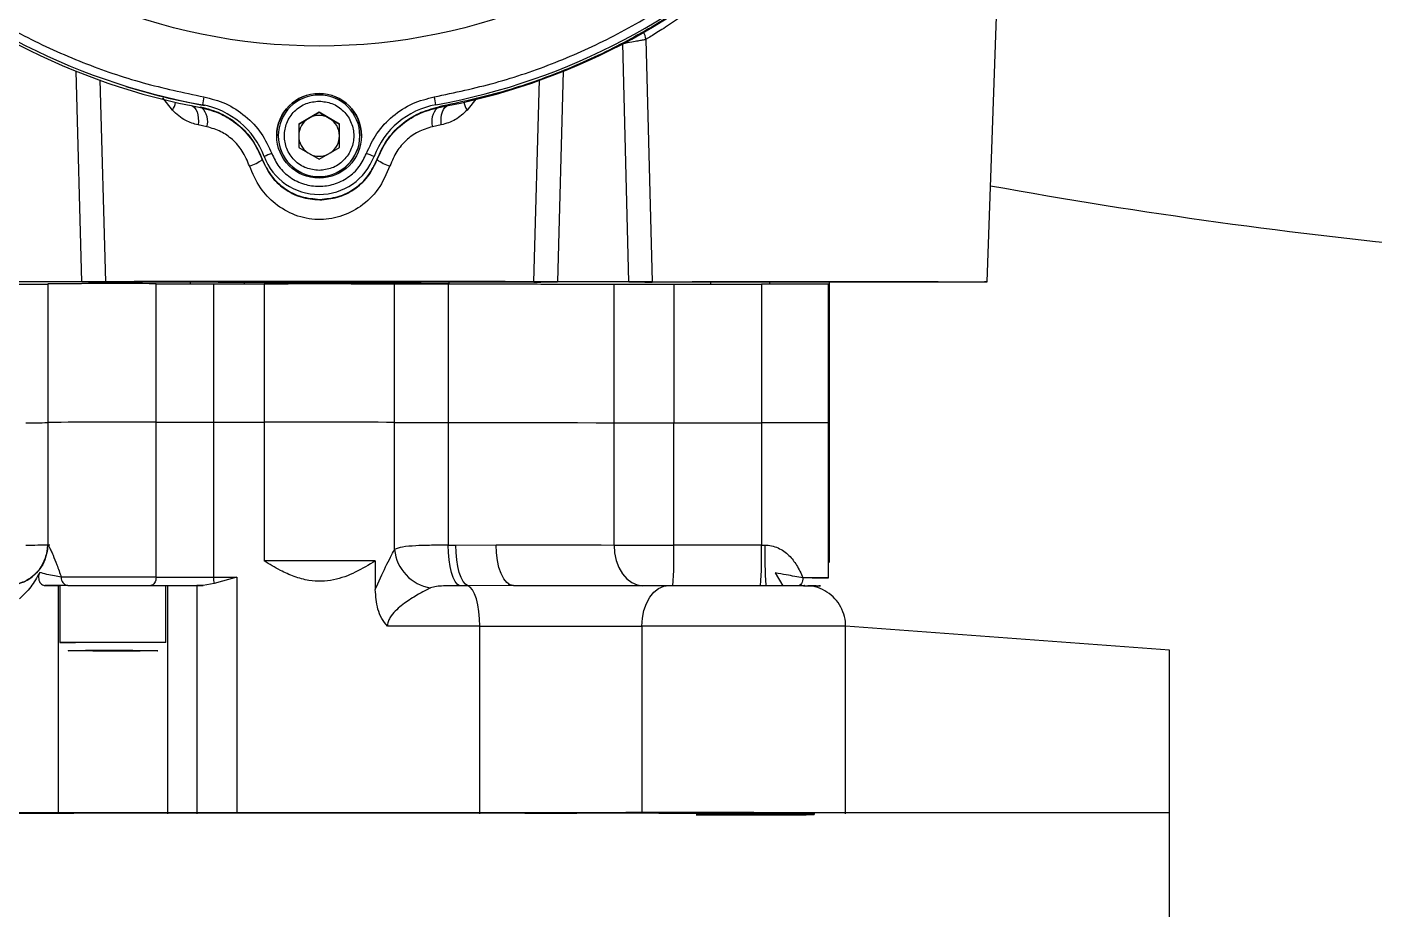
# Model space of a CAD drawing. Header units: millimetres. Extents: x 2278 to 4715, y 679 to 2402.
# Drawn here: x 3806.8 to 3972, y 1906.4 to 2014.6 of the extents above; entities that cross this region are included whole.
import ezdxf

# ---------------------------------------------------------------- set-up
doc = ezdxf.new("R2010")
doc.units = ezdxf.units.MM

msp = doc.modelspace()

# ---------------------------------------------------------------- linework, layer by layer
at = {"color": 7, "linetype": 'Continuous', "lineweight": 25}
for p, q in [((3924.588, 1983.282), (3927.838, 2076.318)), ((3880.636, 1983.291), (3879.892, 2012.523)), ((3882.719, 2013.026), (3883.503, 1983.296)), ((3813.551, 1983.291), (3812.848, 2009.149)), ((3872.592, 2009.149), (3871.888, 1983.291)), ((3815.777, 2008.077), (3816.467, 1983.296)), ((3868.973, 1983.296), (3869.664, 2008.087)), ((3824.655, 2004.356), (3823.464, 2005.851)), ((3861.972, 2005.846), (3860.785, 2004.356)), ((3826.956, 2004.906), (3828.102, 2004.685)), ((3828.102, 2004.685), (3828.102, 2004.758)), ((3828.331, 2004.966), (3828.331, 2005)), ((3842.643, 2004.094), (3840.143, 2002.651)), ((3841.393, 2003.366), (3842.643, 2004.087)), ((3845.143, 2002.65), (3842.643, 2004.094)), ((3842.643, 2004.087), (3842.643, 2004.094)), ((3842.643, 2004.087), (3843.893, 2003.366)), ((3856.956, 2005), (3856.956, 2004.966)), ((3857.338, 2004.685), (3858.485, 2004.905)), ((3857.338, 2004.758), (3857.338, 2004.685)), ((3828.894, 2002.31), (3827.809, 2002.537)), ((3840.143, 2002.644), (3841.393, 2003.366)), ((3840.143, 2002.651), (3840.143, 1999.764)), ((3843.893, 2003.366), (3845.143, 2002.644)), ((3845.143, 1999.764), (3845.143, 2002.65)), ((3857.631, 2002.537), (3856.546, 2002.31)), ((3837.643, 2001.206), (3837.643, 2001.194)), ((3847.643, 2001.194), (3847.643, 2001.206)), ((3840.143, 1999.764), (3842.643, 1998.32)), ((3842.643, 1998.32), (3845.143, 1999.764)), ((3835.672, 1998.346), (3835.672, 1998.279)), ((3835.903, 1998.678), (3835.903, 1998.644)), ((3849.383, 1998.644), (3849.383, 1998.678)), ((3849.768, 1998.279), (3849.768, 1998.346)), ((3813.551, 1983.291), (3804.804, 1983.291)), ((3813.551, 1983.274), (3804.804, 1983.274)), ((3809.363, 1983.053), (3809.363, 1966.053)), ((3822.656, 1966.066), (3822.656, 1983.065)), ((3826.871, 1983.039), (3826.867, 1983.236)), ((3829.686, 1983.062), (3829.686, 1966.062)), ((3833.452, 1983.318), (3833.47, 1983.054)), ((3835.897, 1983.064), (3835.897, 1966.064)), ((3851.9, 1966.055), (3851.9, 1983.055)), ((3851.97, 1983.054), (3851.988, 1983.318)), ((3858.474, 1983.04), (3858.474, 1966.04)), ((3858.573, 1983.236), (3858.569, 1983.039)), ((3880.636, 1983.291), (3871.888, 1983.291)), ((3880.636, 1983.274), (3871.888, 1983.274)), ((3878.823, 1966.013), (3878.823, 1983.013)), ((3886.15, 1983.007), (3886.15, 1966.007)), ((3886.15, 1983.007), (3896.9, 1983.007)), ((3890.671, 1983.007), (3890.687, 1983.247)), ((3896.9, 1983.007), (3896.9, 1966.007)), ((3897.889, 1983.239), (3897.885, 1982.956)), ((3905.098, 1965.99), (3905.098, 1982.99)), ((3905.098, 1982.939), (3905.22, 1982.936)), ((3905.22, 1982.936), (3905.241, 1983.238)), ((3905.22, 1965.936), (3905.22, 1982.936)), ((3809.363, 1966.053), (3809.363, 1951.053)), ((3822.655, 1947.066), (3822.656, 1966.066)), ((3829.686, 1966.062), (3829.686, 1947.062)), ((3835.897, 1966.064), (3835.897, 1949.064)), ((3851.9, 1950.446), (3851.9, 1966.055)), ((3858.474, 1966.04), (3858.474, 1950.99)), ((3878.823, 1966.013), (3878.831, 1966.013)), ((3878.823, 1951.013), (3878.823, 1966.013)), ((3886.15, 1966.007), (3896.9, 1966.007)), ((3886.15, 1951.007), (3886.15, 1966.007)), ((3896.9, 1966.007), (3896.9, 1951.007)), ((3905.098, 1946.99), (3905.098, 1965.99)), ((3905.098, 1965.939), (3905.22, 1965.936)), ((3905.22, 1948.936), (3905.22, 1965.936)), ((3859.407, 1950.989), (3864.349, 1951.035)), ((3896.9, 1951.007), (3886.15, 1951.007)), ((3849.542, 1949.064), (3849.542, 1945.537)), ((3905.098, 1948.814), (3905.22, 1948.936)), ((3829.766, 1946.287), (3828.414, 1946.059)), ((3832.577, 1947.063), (3829.766, 1946.287)), ((3832.577, 1947.063), (3832.577, 1918.063)), ((3898.594, 1947.592), (3899.526, 1945.998)), ((3809.005, 1946.055), (3810.638, 1946.052)), ((3810.638, 1946.052), (3810.863, 1946.049)), ((3810.638, 1946.052), (3810.638, 1918.052)), ((3810.863, 1946.053), (3810.863, 1939.053)), ((3823.863, 1939.053), (3823.863, 1946.053)), ((3823.863, 1946.049), (3824.071, 1946.051)), ((3824.071, 1946.051), (3827.666, 1946.058)), ((3824.071, 1946.051), (3824.071, 1918.051)), ((3827.666, 1946.058), (3827.665, 1918.058)), ((3865.832, 1946.042), (3860.88, 1946.023)), ((3866.47, 1946.045), (3865.832, 1946.042)), ((3893.098, 1946.018), (3893.098, 1946.001)), ((3862.352, 1918.058), (3862.352, 1941.057)), ((3882.223, 1941.066), (3882.222, 1918.066)), ((3907.217, 1918.042), (3907.217, 1941.042)), ((3816.466, 1938.06), (3814.017, 1938.055)), ((3814.017, 1938.055), (3814.913, 1938.048)), ((3814.913, 1938.057), (3814.913, 1938.048)), ((3814.913, 1938.048), (3818.259, 1938.046)), ((3819.812, 1938.058), (3816.466, 1938.06)), ((3818.259, 1938.059), (3818.259, 1938.046)), ((3818.259, 1938.046), (3820.709, 1938.051)), ((3820.709, 1938.051), (3819.812, 1938.058)), ((3841.915, 1918.181), (3736.915, 1918.181)), ((3823.846, 1918.175), (3820.251, 1918.168)), ((3946.915, 1918.181), (3841.915, 1918.181)), ((3892.532, 1918.122), (3892.532, 1918.093)), ((3895.691, 1918.085), (3892.532, 1918.093)), ((3892.691, 1918.122), (3899.972, 1918.138)), ((3895.691, 1918.129), (3895.691, 1918.085)), ((3898.036, 1918.134), (3898.036, 1918.075)), ((3898.9, 1918.053), (3898.9, 1918.136)), ((3899.582, 1918.138), (3899.582, 1917.969)), ((3903.397, 1917.947), (3903.397, 1918.159)), ((3946.915, 1896.181), (3946.915, 1918.181))]:
    msp.add_line(p, q, dxfattribs=at)
at = {"linetype": 'ByBlock'}
for p, q in [((3946.915, 1938.105), (3907.217, 1941.042)), ((3946.915, 1918.181), (3946.915, 1938.105))]:
    msp.add_line(p, q, dxfattribs=at)
at = {"color": 7, "linetype": 'Continuous', "lineweight": 25, "flags": 128}
for points in [[(3882.719, 2013.026), (3882.617, 2013.512), (3882.444, 2013.896)], [(3826.956, 2004.906), (3827.177, 2004.82), (3827.376, 2004.658), (3827.545, 2004.427), (3827.681, 2004.132), (3827.777, 2003.785), (3827.831, 2003.394), (3827.842, 2002.974), (3827.809, 2002.537)], [(3857.631, 2002.537), (3857.598, 2002.974), (3857.609, 2003.394), (3857.663, 2003.784), (3857.759, 2004.132), (3857.895, 2004.427), (3858.064, 2004.658), (3858.263, 2004.819), (3858.485, 2004.905)], [(3829.686, 1983.062), (3830.456, 1983.062), (3831.228, 1983.062), (3832.002, 1983.063), (3832.778, 1983.063), (3833.556, 1983.063), (3834.335, 1983.063), (3835.115, 1983.064), (3835.897, 1983.064)], [(3858.474, 1983.04), (3861.31, 1983.038), (3864.081, 1983.035), (3866.777, 1983.032), (3869.39, 1983.029), (3871.909, 1983.026), (3874.327, 1983.022), (3876.634, 1983.018), (3878.823, 1983.013)], [(3829.686, 1966.062), (3830.456, 1966.062), (3831.228, 1966.062), (3832.002, 1966.063), (3832.778, 1966.063), (3833.556, 1966.063), (3834.335, 1966.063), (3835.115, 1966.064), (3835.897, 1966.064)], [(3829.686, 1966.062), (3830.456, 1966.062), (3831.228, 1966.062), (3832.002, 1966.063), (3832.778, 1966.063), (3833.556, 1966.063), (3834.335, 1966.063), (3835.115, 1966.064), (3835.897, 1966.064)], [(3858.474, 1966.04), (3861.31, 1966.038), (3864.081, 1966.035), (3866.777, 1966.032), (3869.389, 1966.029), (3871.909, 1966.026), (3874.326, 1966.022), (3876.634, 1966.018), (3878.823, 1966.013)], [(3858.474, 1966.04), (3861.31, 1966.038), (3864.081, 1966.035), (3866.777, 1966.032), (3869.389, 1966.029), (3871.909, 1966.026), (3874.326, 1966.022), (3876.634, 1966.018), (3878.823, 1966.013)], [(3866.47, 1946.045), (3866.056, 1946.139), (3865.658, 1946.422), (3865.292, 1946.882), (3864.97, 1947.502), (3864.707, 1948.259), (3864.511, 1949.122), (3864.39, 1950.06), (3864.349, 1951.035)], [(3864.349, 1951.035), (3866.34, 1951.033), (3868.287, 1951.031), (3870.184, 1951.028), (3872.03, 1951.025), (3873.82, 1951.023), (3875.551, 1951.02), (3877.22, 1951.016), (3878.823, 1951.013)], [(3859.864, 1946.024), (3859.586, 1946.197), (3859.322, 1946.533), (3859.082, 1947.018), (3858.873, 1947.638), (3858.703, 1948.372), (3858.578, 1949.193), (3858.5, 1950.076), (3858.474, 1950.99)], [(3858.474, 1950.99), (3858.591, 1950.99), (3858.708, 1950.99), (3858.825, 1950.99), (3858.942, 1950.99), (3859.058, 1950.989), (3859.175, 1950.989), (3859.291, 1950.989), (3859.407, 1950.989)], [(3860.88, 1946.023), (3860.585, 1946.197), (3860.306, 1946.532), (3860.051, 1947.018), (3859.83, 1947.638), (3859.65, 1948.371), (3859.517, 1949.193), (3859.435, 1950.075), (3859.407, 1950.989)], [(3878.823, 1951.013), (3878.891, 1950.038), (3879.092, 1949.1), (3879.419, 1948.237), (3879.86, 1947.48), (3880.396, 1946.859), (3881.008, 1946.398), (3881.672, 1946.115), (3882.362, 1946.021)], [(3896.9, 1951.007), (3896.951, 1951.007), (3897.002, 1951.007), (3897.053, 1951.007), (3897.104, 1951.007), (3897.155, 1951.007), (3897.207, 1951.007), (3897.258, 1951.007), (3897.309, 1951.007)], [(3905.098, 1948.939), (3905.22, 1948.936), (3905.22, 1948.936)], [(3822.655, 1947.066), (3822.643, 1946.87), (3822.605, 1946.683), (3822.544, 1946.51), (3822.462, 1946.358), (3822.361, 1946.233), (3822.247, 1946.141), (3822.123, 1946.083), (3821.994, 1946.064)], [(3829.686, 1947.062), (3830.046, 1947.062), (3830.406, 1947.062), (3830.767, 1947.062), (3831.128, 1947.062), (3831.49, 1947.062), (3831.852, 1947.063), (3832.214, 1947.063), (3832.577, 1947.063)], [(3901.978, 1947.004), (3901.966, 1946.809), (3901.931, 1946.621), (3901.875, 1946.448), (3901.799, 1946.296), (3901.707, 1946.172), (3901.601, 1946.079), (3901.487, 1946.022), (3901.368, 1946.002)], [(3828.414, 1946.059), (3828.317, 1946.059), (3828.222, 1946.059), (3828.127, 1946.059), (3828.033, 1946.059), (3827.94, 1946.058), (3827.847, 1946.058), (3827.756, 1946.058), (3827.666, 1946.058)], [(3860.88, 1946.023), (3860.753, 1946.023), (3860.627, 1946.024), (3860.5, 1946.024), (3860.373, 1946.024), (3860.246, 1946.024), (3860.119, 1946.024), (3859.992, 1946.024), (3859.864, 1946.024)], [(3862.352, 1941.057), (3862.325, 1941.971), (3862.243, 1942.854), (3862.11, 1943.676), (3861.93, 1944.409), (3861.708, 1945.029), (3861.454, 1945.515), (3861.175, 1945.85), (3860.88, 1946.023)], [(3882.223, 1941.066), (3882.287, 1942.041), (3882.476, 1942.979), (3882.784, 1943.842), (3883.198, 1944.599), (3883.703, 1945.22), (3884.279, 1945.68), (3884.904, 1945.963), (3885.554, 1946.058)], [(3862.352, 1941.057), (3860.968, 1941.058), (3859.572, 1941.059), (3858.167, 1941.06), (3856.753, 1941.061), (3855.33, 1941.062), (3853.9, 1941.062), (3852.463, 1941.063), (3851.02, 1941.063)], [(3862.352, 1941.057), (3864.913, 1941.056), (3867.543, 1941.055), (3870.198, 1941.055), (3872.83, 1941.056), (3875.392, 1941.057), (3877.84, 1941.06), (3880.13, 1941.062), (3882.223, 1941.066)], [(3805.834, 1918.134), (3809.089, 1918.139), (3812.552, 1918.144), (3816.2, 1918.149), (3820.008, 1918.152), (3823.948, 1918.155), (3827.993, 1918.158), (3832.114, 1918.159), (3836.283, 1918.16), (3840.47, 1918.16), (3844.647, 1918.159), (3848.783, 1918.158), (3852.849, 1918.156), (3856.818, 1918.153), (3860.661, 1918.149), (3864.352, 1918.145), (3867.864, 1918.14), (3871.173, 1918.135), (3874.255, 1918.129)], [(3828.757, 1918.18), (3832.495, 1918.181), (3836.257, 1918.181), (3840.03, 1918.182), (3843.799, 1918.181), (3847.548, 1918.18), (3851.263, 1918.179), (3854.93, 1918.177), (3858.532, 1918.174)], [(3878.403, 1918.183), (3876.31, 1918.179), (3874.02, 1918.176), (3871.572, 1918.174), (3869.01, 1918.173), (3866.378, 1918.172), (3863.724, 1918.172), (3861.093, 1918.173), (3858.532, 1918.174)], [(3899.972, 1918.138), (3901.324, 1918.143), (3902.356, 1918.147), (3903.044, 1918.152), (3903.37, 1918.157), (3903.326, 1918.162), (3902.914, 1918.167), (3902.142, 1918.172), (3901.031, 1918.176), (3899.608, 1918.18), (3897.908, 1918.184), (3895.973, 1918.187), (3893.851, 1918.189), (3891.594, 1918.19), (3889.258, 1918.191), (3886.901, 1918.191), (3884.581, 1918.19), (3882.355, 1918.188), (3880.279, 1918.186), (3878.403, 1918.183)], [(3893.347, 1918.169), (3894.324, 1918.167), (3895.004, 1918.164), (3895.353, 1918.161), (3895.353, 1918.157), (3895.004, 1918.154), (3894.324, 1918.151), (3893.347, 1918.148), (3892.121, 1918.146), (3890.709, 1918.145), (3889.181, 1918.144), (3887.613, 1918.144), (3886.085, 1918.145), (3884.673, 1918.146), (3883.447, 1918.148), (3882.47, 1918.151), (3881.79, 1918.154), (3881.441, 1918.157), (3881.441, 1918.161), (3881.79, 1918.164), (3882.47, 1918.167), (3883.447, 1918.169), (3884.673, 1918.172), (3886.085, 1918.173), (3887.613, 1918.174), (3889.181, 1918.174), (3890.709, 1918.173), (3892.121, 1918.172), (3893.347, 1918.169)], [(3892.532, 1918.093), (3890.925, 1918.094), (3889.459, 1918.095), (3888.222, 1918.098), (3887.287, 1918.101), (3886.711, 1918.104), (3886.529, 1918.107), (3886.75, 1918.111), (3887.363, 1918.114), (3888.329, 1918.117), (3889.592, 1918.119), (3891.076, 1918.121), (3892.691, 1918.122)], [(3899.582, 1917.969), (3897.949, 1917.973), (3896.607, 1917.978), (3895.58, 1917.983), (3894.886, 1917.989), (3894.538, 1917.994), (3894.542, 1918), (3894.897, 1918.006), (3895.597, 1918.011)], [(3898.036, 1918.075), (3898.557, 1918.067), (3898.842, 1918.059), (3898.889, 1918.051), (3898.699, 1918.043), (3898.273, 1918.035), (3897.612, 1918.027), (3896.719, 1918.019), (3895.597, 1918.011)], [(3888.9, 1917.915), (3889.854, 1917.915), (3892.176, 1917.916), (3894.404, 1917.918), (3896.483, 1917.92), (3898.363, 1917.923), (3899.996, 1917.927), (3901.343, 1917.931), (3902.371, 1917.935), (3903.053, 1917.94), (3903.372, 1917.945), (3903.322, 1917.95), (3902.904, 1917.955), (3902.127, 1917.96), (3901.01, 1917.965), (3899.582, 1917.969)], [(3893.347, 1917.958), (3894.324, 1917.955), (3895.004, 1917.952), (3895.353, 1917.949), (3895.353, 1917.946), (3895.004, 1917.942), (3894.324, 1917.939), (3893.347, 1917.937), (3892.121, 1917.935), (3890.709, 1917.933), (3889.181, 1917.932), (3888.9, 1917.932)]]:
    msp.add_lwpolyline(points, dxfattribs=at)
at = {"color": 7, "linetype": 'Continuous', "lineweight": 25}
for centre, radius in [((3842.643, 2083.711), 71.5), ((3842.643, 2001.211), 5.2)]:
    msp.add_circle(centre, radius, dxfattribs=at)
for centre, radius, start, end in [((3842.643, 2083.709), 80, 190.30617, 259.69396), ((3842.72, 2083.337), 80, 190.52799, 258.6349), ((3842.643, 2083.709), 80, 280.30604, 349.69383), ((3842.721, 2083.337), 80, 281.36448, 349.47139), ((3842.643, 2083.675), 80, 252.76849, 259.69392), ((4476.559, 1887.89), 658.722, 169.672162, 169.759325), ((3842.643, 2001.194), 5.2, 0.00011, 179.99974), ((3842.643, 2001.206), 5, 89.99962, 179.99978), ((3842.643, 2001.206), 5, 359.99991, 89.99976), ((3208.747, 1887.894), 658.702, 10.240673, 10.327838), ((3822.761, 2005.644), 2.29, 325.76645, 351.8077), ((3826.686, 2002.965), 2.303, 343.4735, 45.70276), ((3826.542, 1995.161), 10, 20.58678, 79.69395), ((3826.542, 1995.127), 10, 78.01772, 79.69392), ((3858.745, 1995.161), 10, 100.30605, 159.41322), ((3858.756, 2002.965), 2.305, 134.36929, 196.50795), ((3862.679, 2005.644), 2.29, 188.19168, 214.23293), ((3842.643, 2001.201), 2.5, 119.9996, 179.99966), ((3842.643, 2001.201), 2.5, 59.99975, 119.99962), ((3842.643, 2001.201), 2.5, 359.99971, 59.99978), ((3842.643, 2001.206), 5, 179.99994, 359.99975), ((3842.643, 2001.194), 5, 179.99994, 359.99975), ((3842.643, 2001.201), 2.5, 179.99971, 236.17979), ((3842.643, 2001.201), 2.5, 303.81959, 359.99967), ((3880.651, 1881.677), 125.266, 110.47237, 110.93011), ((3842.643, 2001.201), 2.5, 243.81973, 296.17964), ((3804.635, 1881.678), 125.265, 69.06989, 69.52763), ((3832.756, 2002.215), 4.899, 285.98985, 306.52729), ((3842.643, 2001.209), 7.2, 200.5868, 339.4132), ((3852.684, 2002.215), 4.899, 233.47211, 254.00953), ((4042.543, 2641.377), 656.897, 259.692209, 264.621686), ((3806.188, 2466.118), 483.105, 270.06054, 270.37656), ((3817.72, 199.496), 1783.576, 89.841456, 90.268476), ((3827.934, 5155.249), 3172.188, 269.904659, 270.031645), ((3842.385, -710.084), 2693.155, 89.797567, 90.13802), ((3858.191, 3311.273), 1328.233, 269.728619, 270.012215), ((3885.54, 5527.764), 3544.757, 269.891426, 270.009859), ((3899.098, 1073.599), 909.411, 89.621935, 90.138469), ((3806.188, 2449.118), 483.105, 270.06054, 270.37656), ((3817.72, 182.496), 1783.576, 89.841456, 90.268476), ((3817.737, 224.492), 1741.581, 89.838188, 90.275424), ((3827.934, 5138.249), 3172.188, 269.904659, 270.031645), ((3842.385, -727.084), 2693.155, 89.797567, 90.13802), ((3858.191, 3294.273), 1328.233, 269.728619, 270.012215), ((3885.54, 5510.764), 3544.757, 269.891426, 270.009859), ((3885.542, 5513.767), 3547.76, 269.891621, 270.009825), ((3899.098, 1056.599), 909.411, 89.621935, 90.138469), ((3804.366, 1951.053), 4.999, 285.23346, 0.00835), ((3807.159, 2146.768), 195.754, 269.86511, 270.72475), ((3809.365, 1951.058), 0.00589, 247.97484, 272.47351), ((3809.365, 1951.047), 0.00655, 86.83529, 111.61015), ((3857.17, 1950.977), 5.296, 185.75485, 260.76773), ((3885.54, 5495.764), 3544.757, 269.891426, 270.009859), ((3836.076, 1949.756), 50.089, 355.71964, 1.43088), ((3846.826, 1949.757), 50.089, 355.71964, 1.43088), ((3959.434, 1949.915), 62.135, 178.9928, 183.52068), ((3842.7, -1701.697), 3650.767, 89.892614, 90.106762), ((3811.935, 1946.97), 0.916, 174.18776, 262.52813), ((3817.44, -1052.613), 2999.683, 89.900382, 90.122565), ((3827.934, 5119.249), 3172.188, 269.904659, 270.031645), ((3832.94, 1947.005), 3.255, 178.99862, 192.73455), ((3902.673, 1748.089), 198.916, 89.30143, 90.20024), ((3903.479, 2056.521), 109.543, 269.8003, 270.84701), ((3892.093, 1840.772), 105.229, 89.77709, 90.81371), ((3896.925, -442.796), 2388.8, 89.983979, 90.106094), ((3902.795, 1900.254), 45.743, 88.99451, 90.09488), ((3891.575, -1327.151), 3268.23, 89.725781, 90.163967), ((3817.357, 827.574), 1111.497, 89.664622, 90.334754), ((3812.358, 2044.271), 105.229, 269.18566, 270.22229), ((3813.58, 3380.012), 1461.859, 269.73499, 270.261482), ((3829.702, -1431.231), 3349.411, 90.016165, 90.100183), ((3876.636, 961.734), 956.398, 89.265301, 90.142651), ((3895.339, 1577.909), 340.176, 89.54566, 89.94065), ((3888.715, -533.345), 2451.307, 89.891742, 89.99569)]:
    msp.add_arc(centre, radius, start, end, dxfattribs=at)
for points, knots in [([(3764.918, 2069.578), (3765.444, 2067.082), (3766.506, 2062.044), (3769.045, 2054.667), (3772.314, 2047.425), (3776.377, 2040.446), (3781.189, 2033.843), (3786.681, 2027.75), (3792.775, 2022.257), (3799.378, 2017.445), (3806.357, 2013.383), (3813.599, 2010.114), (3820.976, 2007.575), (3826.013, 2006.512), (3828.509, 2005.986)], [0, 0, 0, 0, 0.0799588, 0.1613715, 0.2441424, 0.3288926, 0.4142166, 0.5, 0.5857784, 0.6711024, 0.7558576, 0.8386237, 0.9200388, 1, 1, 1, 1]), ([(3856.777, 2005.986), (3859.273, 2006.512), (3864.31, 2007.575), (3871.687, 2010.113), (3878.929, 2013.383), (3885.908, 2017.445), (3892.511, 2022.257), (3898.605, 2027.749), (3904.097, 2033.843), (3908.909, 2040.446), (3912.972, 2047.425), (3916.241, 2054.667), (3918.78, 2062.044), (3919.842, 2067.082), (3920.369, 2069.578)], [0, 0, 0, 0, 0.07995876, 0.16137147, 0.24414236, 0.32889261, 0.41421659, 0.49999999, 0.58577836, 0.67110241, 0.75585763, 0.83862366, 0.92003884, 1, 1, 1, 1]), ([(3902.7, 2030.469), (3902.284, 2029.929), (3900.641, 2027.797), (3898.151, 2025.21), (3895.523, 2022.65), (3893.707, 2021.01), (3891.99, 2019.551), (3890.059, 2018.005), (3887.945, 2016.429), (3885.808, 2014.958), (3883.979, 2013.786), (3883.139, 2013.279), (3882.719, 2013.026)], [0, 0, 0, 0, 0.062604, 0.2470823, 0.3316041, 0.4109645, 0.4848735, 0.5577001, 0.6699109, 0.7803814, 0.8900792, 1, 1, 1, 1]), ([(3879.892, 2012.523), (3880.27, 2012.595), (3880.945, 2012.722), (3881.762, 2012.869), (3882.371, 2012.975), (3882.599, 2013.008), (3882.719, 2013.026)], [0, 0, 0, 0, 0.3058344, 0.5465706, 0.7614659, 1, 1, 1, 1]), ([(3828.509, 2005.986), (3829.412, 2005.752), (3831.249, 2005.277), (3833.663, 2003.693), (3835.653, 2001.601), (3836.448, 1999.878), (3836.839, 1999.031)], [0, 0, 0, 0, 0.24579633, 0.5, 0.75420367, 1, 1, 1, 1]), ([(3848.447, 1999.031), (3848.838, 1999.878), (3849.633, 2001.601), (3851.623, 2003.693), (3854.037, 2005.277), (3855.874, 2005.752), (3856.777, 2005.986)], [0, 0, 0, 0, 0.2457963, 0.5, 0.7542037, 1, 1, 1, 1]), ([(3827.809, 2002.537), (3827.29, 2002.68), (3826.101, 2003.005), (3825.176, 2003.869), (3824.655, 2004.356)], [0, 0, 0, 0, 0.4371728, 1, 1, 1, 1]), ([(3828.102, 2004.685), (3828.944, 2004.465), (3830.545, 2004.046), (3832.712, 2002.632), (3834.544, 2000.749), (3835.291, 1999.113), (3835.672, 1998.279)], [0, 0, 0, 0, 0.26099863, 0.49636793, 0.74300297, 1, 1, 1, 1]), ([(3842.643, 1996.957), (3842.109, 1997.014), (3841.286, 1997.101), (3840.296, 1997.631), (3839.616, 1998.18), (3839.064, 1998.861), (3838.551, 1999.85), (3838.29, 2001.207), (3838.551, 2002.564), (3839.064, 2003.554), (3839.616, 2004.235), (3840.296, 2004.783), (3841.286, 2005.313), (3842.109, 2005.4), (3842.643, 2005.457)], [0, 0, 0, 0, 0.1197284, 0.1841803, 0.25, 0.3158197, 0.3802716, 0.5, 0.6197284, 0.6841803, 0.75, 0.8158197, 0.8802716, 1, 1, 1, 1]), ([(3842.643, 2005.457), (3843.178, 2005.4), (3844, 2005.313), (3844.99, 2004.783), (3845.67, 2004.235), (3846.222, 2003.554), (3846.735, 2002.564), (3846.996, 2001.207), (3846.735, 1999.85), (3846.222, 1998.861), (3845.67, 1998.18), (3844.99, 1997.631), (3844, 1997.101), (3843.178, 1997.014), (3842.643, 1996.957)], [0, 0, 0, 0, 0.1197284, 0.1841803, 0.25, 0.3158197, 0.3802716, 0.5, 0.6197284, 0.6841803, 0.75, 0.8158197, 0.8802716, 1, 1, 1, 1]), ([(3849.768, 1998.279), (3850.129, 1999.077), (3850.838, 2000.644), (3852.607, 2002.531), (3854.789, 2004.01), (3856.46, 2004.453), (3857.338, 2004.685)], [0, 0, 0, 0, 0.2456313, 0.4818963, 0.7279559, 1, 1, 1, 1]), ([(3860.785, 2004.356), (3860.333, 2003.922), (3859.419, 2003.044), (3858.231, 2002.708), (3857.631, 2002.537)], [0, 0, 0, 0, 0.4941181, 1, 1, 1, 1]), ([(3834.106, 1997.506), (3833.843, 1998.134), (3833.333, 1999.348), (3832.07, 2000.768), (3830.573, 2001.834), (3829.473, 2002.146), (3828.894, 2002.31)], [0, 0, 0, 0, 0.2620246, 0.5070925, 0.7405708, 1, 1, 1, 1]), ([(3856.546, 2002.31), (3855.943, 2002.136), (3854.795, 2001.805), (3853.299, 2000.702), (3852.076, 1999.287), (3851.591, 1998.122), (3851.334, 1997.506)], [0, 0, 0, 0, 0.2703279, 0.514495, 0.7428516, 1, 1, 1, 1]), ([(3836.839, 1999.031), (3837.103, 1998.478), (3837.644, 1997.344), (3839.063, 1996.035), (3840.779, 1995.197), (3842.643, 1994.921), (3844.507, 1995.197), (3846.224, 1996.035), (3847.642, 1997.344), (3848.183, 1998.478), (3848.447, 1999.031)], [0, 0, 0, 0, 0.122089, 0.25, 0.377911, 0.5, 0.622089, 0.75, 0.877911, 1, 1, 1, 1]), ([(3851.334, 1997.506), (3850.903, 1996.517), (3850.067, 1994.598), (3847.86, 1992.464), (3845.276, 1991.162), (3842.449, 1990.775), (3839.651, 1991.34), (3837.236, 1992.75), (3835.253, 1994.825), (3834.503, 1996.577), (3834.106, 1997.506)], [0, 0, 0, 0, 0.1390265, 0.2697534, 0.3919778, 0.5102993, 0.6316826, 0.7541631, 0.8697612, 1, 1, 1, 1]), ([(3835.672, 1998.279), (3836.007, 1997.568), (3836.652, 1996.196), (3838.331, 1994.644), (3840.369, 1993.561), (3841.936, 1993.418), (3842.72, 1993.346)], [0, 0, 0, 0, 0.2554546, 0.4932726, 0.7463741, 1, 1, 1, 1]), ([(3842.72, 1993.346), (3843.455, 1993.409), (3844.945, 1993.537), (3846.986, 1994.555), (3848.738, 1996.108), (3849.421, 1997.547), (3849.768, 1998.279)], [0, 0, 0, 0, 0.2379914, 0.4818785, 0.7367294, 1, 1, 1, 1]), ([(3794.771, 1982.97), (3795.45, 1982.974), (3796.807, 1982.982), (3799.635, 1982.993), (3803.023, 1983.004), (3806.281, 1983.012), (3808.566, 1983.016), (3809.363, 1983.017)], [0, 0, 0, 0, 0.2204984, 0.4409969, 0.6614953, 0.8819938, 1, 1, 1, 1]), ([(3816.467, 1983.296), (3816.357, 1983.296), (3816.139, 1983.294), (3815.438, 1983.293), (3814.553, 1983.292), (3813.885, 1983.291), (3813.551, 1983.291)], [0, 0, 0, 0, 0.2498432, 0.499876, 0.7504809, 1, 1, 1, 1]), ([(3813.551, 1983.274), (3813.885, 1983.274), (3814.553, 1983.274), (3815.438, 1983.273), (3816.139, 1983.271), (3816.357, 1983.27), (3816.467, 1983.269)], [0, 0, 0, 0, 0.2495191, 0.500124, 0.7501568, 1, 1, 1, 1]), ([(3835.991, 1983.064), (3836.255, 1983.064), (3837.196, 1983.067), (3839.566, 1983.069), (3842.711, 1983.07), (3845.91, 1983.069), (3848.721, 1983.066), (3850.942, 1983.061), (3851.627, 1983.056), (3851.97, 1983.054)], [0, 0, 0, 0, 0.0610151, 0.2175126, 0.3740101, 0.5305075, 0.687005, 0.8435025, 1, 1, 1, 1]), ([(3858.569, 1983.039), (3860.41, 1983.037), (3864.093, 1983.034), (3869.277, 1983.028), (3874.089, 1983.021), (3877.817, 1983.014), (3879.729, 1983.009), (3880.361, 1983.008)], [0, 0, 0, 0, 0.2225072, 0.4450145, 0.6675217, 0.8900289, 1, 1, 1, 1]), ([(3871.888, 1983.291), (3871.555, 1983.291), (3870.887, 1983.291), (3870.001, 1983.292), (3869.301, 1983.294), (3869.082, 1983.295), (3868.973, 1983.296)], [0, 0, 0, 0, 0.2498453, 0.499878, 0.7504829, 1, 1, 1, 1]), ([(3868.973, 1983.269), (3869.082, 1983.27), (3869.301, 1983.271), (3870.001, 1983.273), (3870.887, 1983.274), (3871.555, 1983.274), (3871.888, 1983.274)], [0, 0, 0, 0, 0.2495171, 0.500122, 0.7501547, 1, 1, 1, 1]), ([(3883.503, 1983.296), (3883.382, 1983.295), (3883.14, 1983.294), (3882.447, 1983.292), (3881.592, 1983.291), (3880.954, 1983.291), (3880.636, 1983.291)], [0, 0, 0, 0, 0.2496449, 0.5001084, 0.750039, 1, 1, 1, 1]), ([(3880.636, 1983.274), (3880.954, 1983.274), (3881.592, 1983.274), (3882.446, 1983.273), (3883.14, 1983.271), (3883.382, 1983.27), (3883.503, 1983.269)], [0, 0, 0, 0, 0.24964713, 0.50011038, 0.75004125, 1, 1, 1, 1]), ([(3809.323, 1951.053), (3809.335, 1950.838), (3809.361, 1950.388), (3809.219, 1949.959), (3809.145, 1949.734)], [0, 0, 0, 0, 0.4764135, 1, 1, 1, 1]), ([(3809.365, 1951.053), (3809.382, 1951.037), (3809.414, 1951.003), (3809.567, 1950.729), (3809.772, 1950.318), (3810.08, 1949.641), (3810.519, 1948.568), (3810.847, 1947.588), (3811.023, 1947.063)], [0, 0, 0, 0, 0.1244738, 0.250966, 0.3714749, 0.5001039, 0.7321774, 1, 1, 1, 1]), ([(3809.145, 1949.734), (3809.104, 1949.553), (3808.972, 1948.962), (3808.429, 1948.068), (3807.568, 1947.149), (3806.612, 1946.526), (3805.939, 1946.326), (3805.669, 1946.246)], [0, 0, 0, 0, 0.107229, 0.3503135, 0.5933986, 0.836482, 1, 1, 1, 1]), ([(3849.542, 1945.537), (3849.965, 1946.514), (3850.601, 1947.982), (3851.439, 1949.571), (3851.746, 1950.155), (3851.9, 1950.446)], [0, 0, 0, 0, 0.49994866, 0.7504157, 1, 1, 1, 1]), ([(3854.492, 1950.918), (3853.909, 1950.878), (3852.745, 1950.8), (3852.181, 1950.564), (3851.9, 1950.446)], [0, 0, 0, 0, 0.5005372, 1, 1, 1, 1]), ([(3858.474, 1950.99), (3857.677, 1950.989), (3856.207, 1950.986), (3855.031, 1950.939), (3854.492, 1950.918)], [0, 0, 0, 0, 0.5420141, 1, 1, 1, 1]), ([(3897.309, 1951.007), (3897.59, 1950.99), (3898.156, 1950.956), (3898.943, 1950.679), (3899.657, 1950.266), (3900.45, 1949.587), (3901.285, 1948.511), (3901.736, 1947.53), (3901.978, 1947.004)], [0, 0, 0, 0, 0.1244738, 0.250966, 0.3714749, 0.5001039, 0.7321774, 1, 1, 1, 1]), ([(3849.542, 1949.064), (3848.738, 1948.574), (3847.134, 1947.599), (3844.399, 1946.576), (3841.765, 1946.494), (3839.587, 1947.112), (3837.743, 1947.935), (3836.556, 1948.661), (3835.897, 1949.064)], [0, 0, 0, 0, 0.1923908, 0.3834722, 0.589159, 0.7155413, 0.8423238, 1, 1, 1, 1]), ([(3808.385, 1947.638), (3808.035, 1947.03), (3807.323, 1945.793), (3806.385, 1944.875), (3805.909, 1944.409)], [0, 0, 0, 0, 0.49187133, 1, 1, 1, 1]), ([(3808.385, 1947.638), (3808.343, 1947.543), (3808.259, 1947.352), (3808.231, 1947.015), (3808.282, 1946.689), (3808.41, 1946.401), (3808.602, 1946.184), (3808.811, 1946.071), (3808.95, 1946.059), (3809.005, 1946.055)], [0, 0, 0, 0, 0.1491203, 0.298298, 0.4463418, 0.5945522, 0.7447419, 0.8986734, 1, 1, 1, 1]), ([(3811.023, 1947.063), (3810.748, 1947.113), (3810.181, 1947.215), (3809.18, 1947.418), (3808.662, 1947.562), (3808.385, 1947.638)], [0, 0, 0, 0, 0.3043315, 0.6280366, 1, 1, 1, 1]), ([(3901.978, 1947.004), (3901.638, 1947.055), (3900.937, 1947.16), (3899.905, 1947.367), (3899.051, 1947.513), (3898.594, 1947.592)], [0, 0, 0, 0, 0.3043315, 0.6280366, 1, 1, 1, 1]), ([(3811.816, 1946.062), (3811.649, 1946.061), (3811.319, 1946.061), (3810.749, 1946.059), (3810.147, 1946.058), (3809.492, 1946.056), (3809.17, 1946.055), (3809.005, 1946.055)], [0, 0, 0, 0, 0.1826536, 0.360866, 0.578026, 0.783693, 1, 1, 1, 1]), ([(3811.816, 1946.062), (3812.126, 1946.063), (3812.753, 1946.064), (3813.952, 1946.066), (3815.279, 1946.067), (3816.688, 1946.068), (3818.123, 1946.068), (3819.535, 1946.067), (3820.868, 1946.066), (3821.621, 1946.065), (3821.994, 1946.064)], [0, 0, 0, 0, 0.1236811, 0.25, 0.3763189, 0.5, 0.6236811, 0.75, 0.8763189, 1, 1, 1, 1]), ([(3851.02, 1941.063), (3850.778, 1941.365), (3850.273, 1941.993), (3849.679, 1943.511), (3849.596, 1944.734), (3849.542, 1945.537)], [0, 0, 0, 0, 0.2406414, 0.5017344, 1, 1, 1, 1]), ([(3856.32, 1945.75), (3855.898, 1945.541), (3855.052, 1945.123), (3853.509, 1944.172), (3852.196, 1943.192), (3851.396, 1942.26), (3851.072, 1941.605), (3851.037, 1941.237), (3851.02, 1941.063)], [0, 0, 0, 0, 0.2492008, 0.4991017, 0.7489308, 0.8742239, 0.9407402, 1, 1, 1, 1]), ([(3859.864, 1946.024), (3859.195, 1946.02), (3858.192, 1946.013), (3856.991, 1945.947), (3856.543, 1945.815), (3856.32, 1945.75)], [0, 0, 0, 0, 0.5005553, 0.7509565, 1, 1, 1, 1]), ([(3866.47, 1946.045), (3868.175, 1946.045), (3871.624, 1946.044), (3876.715, 1946.047), (3881.513, 1946.051), (3884.217, 1946.056), (3885.554, 1946.058)], [0, 0, 0, 0, 0.2473128, 0.5, 0.7526872, 1, 1, 1, 1]), ([(3885.554, 1946.058), (3886.01, 1946.059), (3886.946, 1946.06), (3888.612, 1946.062), (3890.453, 1946.063), (3892.4, 1946.063), (3894.338, 1946.063), (3896.162, 1946.062), (3897.786, 1946.06), (3899.182, 1946.057), (3900.358, 1946.054), (3901.312, 1946.051), (3901.938, 1946.047), (3902.23, 1946.044), (3902.195, 1946.043), (3902.192, 1946.043)], [0, 0, 0, 0, 0.077462, 0.1591116, 0.2438126, 0.330126, 0.4164394, 0.5011404, 0.5827899, 0.660252, 0.737714, 0.8193635, 0.9040645, 0.9903779, 1, 1, 1, 1]), ([(3902.048, 1946.001), (3902.588, 1945.999), (3903.709, 1945.996), (3904.203, 1945.991), (3904.105, 1945.987), (3903.616, 1945.985), (3903.598, 1945.985)], [0, 0, 0, 0, 0.3133856, 0.650453, 0.9875204, 1, 1, 1, 1]), ([(3907.191, 1941.034), (3907.199, 1941.123), (3907.247, 1941.63), (3907.022, 1942.555), (3906.514, 1943.709), (3905.707, 1944.695), (3904.689, 1945.45), (3903.694, 1945.851), (3903.002, 1945.987), (3902.684, 1946.022), (3902.611, 1946.026), (3902.599, 1946.027)], [0, 0, 0, 0, 0.0358209, 0.2034054, 0.3709909, 0.5385787, 0.7061735, 0.8738152, 0.9601743, 0.9931696, 1, 1, 1, 1]), ([(3813.473, 1938.044), (3813.036, 1938.046), (3812.364, 1938.047), (3811.943, 1938.05), (3811.823, 1938.053), (3811.94, 1938.055), (3812.376, 1938.058), (3813.38, 1938.061), (3814.86, 1938.063), (3816.235, 1938.064), (3817.363, 1938.065), (3818.487, 1938.064), (3819.878, 1938.063), (3820.711, 1938.062), (3821.252, 1938.061)], [0, 0, 0, 0, 0.1197284, 0.1841803, 0.25, 0.3158197, 0.3802716, 0.5, 0.6197284, 0.6841803, 0.75, 0.8158197, 0.8802716, 1, 1, 1, 1]), ([(3821.252, 1938.061), (3821.689, 1938.06), (3822.362, 1938.058), (3822.782, 1938.055), (3822.903, 1938.053), (3822.785, 1938.05), (3822.349, 1938.047), (3821.346, 1938.044), (3819.865, 1938.042), (3818.49, 1938.041), (3817.362, 1938.041), (3816.238, 1938.041), (3814.847, 1938.042), (3814.015, 1938.044), (3813.473, 1938.044)], [0, 0, 0, 0, 0.1197284, 0.1841803, 0.25, 0.3158197, 0.3802716, 0.5, 0.6197284, 0.6841803, 0.75, 0.8158197, 0.8802716, 1, 1, 1, 1])]:
    msp.add_open_spline(points, degree=3, knots=knots, dxfattribs=at)
for points in [[(3921.374, 2068.793), (3920.809, 2066.178), (3919.679, 2060.948), (3917, 2053.369), (3913.631, 2046.081), (3909.535, 2039.171), (3904.772, 2032.704), (3899.384, 2026.747), (3893.427, 2021.359), (3886.96, 2016.596), (3880.05, 2012.5), (3872.761, 2009.131), (3865.182, 2006.452), (3859.952, 2005.322), (3857.338, 2004.758)], [(3828.102, 2004.758), (3828.942, 2004.536), (3830.62, 2004.092), (3832.802, 2002.632), (3834.601, 2000.72), (3835.315, 1999.137), (3835.672, 1998.346)], [(3849.768, 1998.346), (3850.125, 1999.137), (3850.839, 2000.719), (3852.638, 2002.632), (3854.82, 2004.092), (3856.498, 2004.536), (3857.338, 2004.758)], [(3835.672, 1998.346), (3835.997, 1997.651), (3836.647, 1996.261), (3838.359, 1994.682), (3840.427, 1993.614), (3841.956, 1993.478), (3842.72, 1993.411)], [(3842.72, 1993.411), (3843.484, 1993.478), (3845.013, 1993.614), (3847.081, 1994.682), (3848.793, 1996.261), (3849.443, 1997.651), (3849.768, 1998.346)], [(3868.973, 1983.296), (3868.552, 1983.299), (3867.709, 1983.305), (3865.555, 1983.314), (3862.82, 1983.321), (3859.511, 1983.328), (3855.74, 1983.333), (3851.606, 1983.337), (3847.226, 1983.34), (3842.72, 1983.341), (3838.214, 1983.34), (3833.834, 1983.337), (3829.7, 1983.334), (3825.929, 1983.328), (3822.62, 1983.322), (3819.884, 1983.314), (3817.731, 1983.305), (3816.888, 1983.299), (3816.467, 1983.296)], [(3868.973, 1983.269), (3868.552, 1983.266), (3867.709, 1983.26), (3865.555, 1983.251), (3862.82, 1983.244), (3859.511, 1983.237), (3855.74, 1983.232), (3851.606, 1983.228), (3847.226, 1983.225), (3842.72, 1983.225), (3838.214, 1983.225), (3833.834, 1983.228), (3829.7, 1983.232), (3825.929, 1983.237), (3822.62, 1983.244), (3819.884, 1983.251), (3817.731, 1983.26), (3816.888, 1983.266), (3816.467, 1983.269)], [(3823.72, 1983.283), (3823.791, 1983.285), (3823.932, 1983.291), (3825.062, 1983.298), (3826.818, 1983.305), (3829.199, 1983.312), (3832.096, 1983.317), (3835.402, 1983.32), (3838.989, 1983.323), (3842.72, 1983.323), (3846.451, 1983.323), (3850.038, 1983.32), (3853.344, 1983.317), (3856.241, 1983.311), (3858.622, 1983.305), (3860.378, 1983.298), (3861.508, 1983.29), (3861.649, 1983.285), (3861.72, 1983.283)], [(3861.72, 1983.283), (3861.649, 1983.28), (3861.508, 1983.275), (3860.378, 1983.267), (3858.622, 1983.26), (3856.241, 1983.254), (3853.344, 1983.249), (3850.038, 1983.245), (3846.451, 1983.243), (3842.72, 1983.242), (3838.989, 1983.243), (3835.402, 1983.245), (3832.096, 1983.249), (3829.199, 1983.254), (3826.818, 1983.26), (3825.062, 1983.267), (3823.932, 1983.275), (3823.791, 1983.28), (3823.72, 1983.283)], [(3846.97, 1983.05), (3846.906, 1983.051), (3846.778, 1983.053), (3845.795, 1983.056), (3844.391, 1983.058), (3842.72, 1983.059), (3841.049, 1983.058), (3839.644, 1983.056), (3838.662, 1983.053), (3838.534, 1983.051), (3838.47, 1983.05)], [(3858.569, 1983.039), (3857.779, 1983.039), (3856.201, 1983.041), (3854.257, 1983.044), (3852.736, 1983.049), (3852.225, 1983.052), (3851.97, 1983.054)], [(3883.503, 1983.296), (3883.928, 1983.298), (3884.777, 1983.303), (3886.815, 1983.31), (3889.335, 1983.316), (3892.318, 1983.321), (3895.653, 1983.324), (3899.239, 1983.326), (3902.962, 1983.327), (3906.704, 1983.327), (3910.349, 1983.325), (3913.78, 1983.322), (3916.89, 1983.317), (3919.579, 1983.312), (3921.768, 1983.305), (3923.37, 1983.298), (3924.396, 1983.29), (3924.524, 1983.285), (3924.588, 1983.282)], [(3924.588, 1983.282), (3924.524, 1983.28), (3924.396, 1983.274), (3923.37, 1983.266), (3921.768, 1983.259), (3919.579, 1983.253), (3916.89, 1983.247), (3913.78, 1983.243), (3910.349, 1983.239), (3906.704, 1983.238), (3902.962, 1983.237), (3899.239, 1983.238), (3895.653, 1983.241), (3892.318, 1983.244), (3889.335, 1983.249), (3886.815, 1983.255), (3884.777, 1983.262), (3883.928, 1983.267), (3883.503, 1983.269)], [(3889.588, 1983.282), (3889.64, 1983.284), (3889.745, 1983.288), (3890.577, 1983.294), (3891.871, 1983.299), (3893.625, 1983.304), (3895.76, 1983.307), (3898.196, 1983.31), (3900.839, 1983.312), (3903.588, 1983.312), (3906.337, 1983.312), (3908.98, 1983.31), (3911.417, 1983.307), (3913.551, 1983.304), (3915.306, 1983.299), (3916.599, 1983.294), (3917.432, 1983.288), (3917.536, 1983.284), (3917.588, 1983.282)], [(3917.588, 1983.282), (3917.536, 1983.28), (3917.432, 1983.276), (3916.599, 1983.271), (3915.306, 1983.265), (3913.551, 1983.261), (3911.417, 1983.257), (3908.98, 1983.254), (3906.337, 1983.253), (3903.588, 1983.252), (3900.839, 1983.253), (3898.196, 1983.254), (3895.76, 1983.257), (3893.625, 1983.261), (3891.871, 1983.266), (3890.577, 1983.271), (3889.745, 1983.276), (3889.64, 1983.28), (3889.588, 1983.282)], [(3821.994, 1946.064), (3822.954, 1946.062), (3824.875, 1946.06), (3827.234, 1946.059), (3828.414, 1946.059)]]:
    msp.add_open_spline(points, degree=3, dxfattribs=at)

doc.saveas('drawing.dxf')
